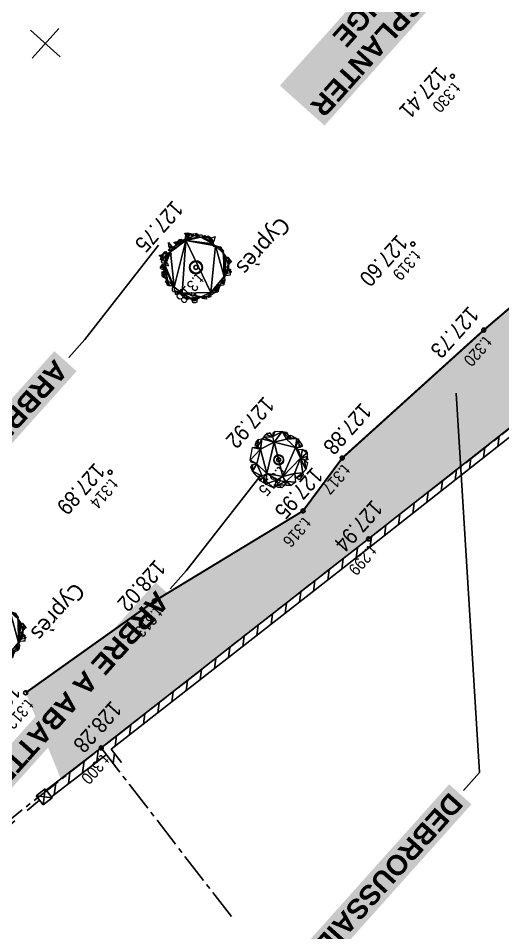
# Model space of a CAD drawing. Header units: metres. Extents: x -2858 to 512, y -1995 to 1252.
# Drawn here: x -2042.09 to -2029.97, y -1565.65 to -1542.76 of the extents above; entities that cross this region are included whole.
import ezdxf
from ezdxf import colors
from ezdxf.entities.mleader import LeaderData, LeaderLine
from ezdxf.enums import TextEntityAlignment as Align
from ezdxf.math import Vec2, Vec3

# ---------------------------------------------------------------- set-up
doc = ezdxf.new("R2010")
doc.units = ezdxf.units.M
doc.header["$PDMODE"] = 33
doc.header["$PDSIZE"] = 0.1
doc.linetypes.add('AXES2', pattern=[28.575, 19.05, -3.175, 3.175, -3.175])
doc.linetypes.add('Grille', pattern=[0.8, 0.4, -0.4])
for name, color, linetype in [('11-TEL-TXT', 6, 'Continuous'), ('Calque commun', 7, 'Continuous'), ('Calque19', 7, 'Continuous'), ('Carroyage(2)_Croix', 7, 'Continuous'), ('Limites', 1, 'AXES2'), ('Murs', 7, 'Continuous'), ('Murs Hachures', 7, 'Continuous'), ('Points Topo', 7, 'Continuous'), ('Points Topo Altitude', 7, 'Continuous'), ('Points Topo Matricule', 252, 'Continuous'), ('Végétation', 102, 'Continuous')]:
    doc.layers.add(name, color=color, linetype=linetype)
doc.styles.add('ARIAL GRAS', font='arialbd.ttf')
doc.styles.add('Pts Topo SPE', font='', dxfattribs={"width": 0.9})
doc.styles.add('Trebuchet MS', font='trebucit.ttf', dxfattribs={"height": 0.405148})
doc.styles.get('Pts Topo SPE').set_extended_font_data('Titillium Web Light')

# ---------------------------------------------------------------- blocks, each defined once
blk = doc.blocks.new('PointTopo_SPE')
at = {"layer": 'Calque commun', "color": 1, "linetype": 'ByBlock', "lineweight": -2}
blk.add_point((0, 0), dxfattribs=at)
blk = doc.blocks.new('Block1072')
at = {"layer": 'Calque19', "color": 34, "linetype": 'Continuous', "lineweight": 9, "true_color": 0x994c00, "flags": 128}
for points in [[(-0.161, 0), (-0.161, 0, 1), (0.161, 0), (0.161, 0, 1), (-0.161, 0), (-0.161, 0)], [(0.144, 0), (0.144, 0, -1), (-0.144, 0), (-0.144, 0, -1), (0.144, 0), (0.144, 0)]]:
    blk.add_lwpolyline(points, format="xyb", dxfattribs=at)
blk = doc.blocks.new('SPE35')
at = {"layer": 'Calque19', "color": 102, "linetype": 'Continuous', "lineweight": 9}
blk.add_polyline3d([(-0.751, 0.256, 0), (-0.706, 0.272, 0), (-0.691, 0.295, 0), (-0.661, 0.342, 0), (-0.701, 0.397, 0), (-0.721, 0.427, 0), (-0.706, 0.499, 0), (-0.696, 0.576, 0), (-0.661, 0.562, 0), (-0.555, 0.562, 0), (-0.514, 0.562, 0), (-0.524, 0.617, 0), (-0.535, 0.678, 0), (-0.499, 0.702, 0), (-0.454, 0.749, 0), (-0.424, 0.772, 0), (-0.388, 0.734, 0), (-0.338, 0.686, 0), (-0.177, 0.702, 0), (-0.187, 0.749, 0), (-0.166, 0.804, 0), (-0.121, 0.804, 0), (-0.111, 0.788, 0), (-0.061, 0.765, 0), (0.01, 0.78, 0), (0.071, 0.78, 0), (0.096, 0.788, 0), (0.237, 0.758, 0), (0.272, 0.725, 0), (0.343, 0.695, 0), (0.368, 0.678, 0), (0.419, 0.725, 0), (0.449, 0.678, 0), (0.474, 0.639, 0), (0.459, 0.609, 0), (0.489, 0.553, 0), (0.58, 0.553, 0), (0.59, 0.562, 0), (0.63, 0.6, 0), (0.671, 0.585, 0), (0.706, 0.546, 0), (0.711, 0.53, 0), (0.671, 0.46, 0), (0.691, 0.397, 0), (0.681, 0.35, 0), (0.706, 0.327, 0), (0.772, 0.295, 0), (0.767, 0.265, 0), (0.756, 0.163, 0), (0.777, 0.116, 0), (0.762, 0.077, 0), (0.797, 0.044, 0), (0.827, -0.01, 0), (0.827, -0.049, 0), (0.777, -0.088, 0), (0.756, -0.096, 0), (0.711, -0.119, 0), (0.691, -0.135, 0), (0.767, -0.151, 0), (0.767, -0.214, 0), (0.772, -0.261, 0), (0.782, -0.323, 0), (0.671, -0.354, 0), (0.681, -0.393, 0), (0.731, -0.44, 0), (0.726, -0.479, 0), (0.676, -0.533, 0), (0.651, -0.565, 0), (0.6, -0.518, 0), (0.58, -0.542, 0), (0.61, -0.611, 0), (0.605, -0.658, 0), (0.489, -0.675, 0), (0.429, -0.533, 0), (0.403, -0.581, 0), (0.403, -0.635, 0), (0.489, -0.698, 0), (0.464, -0.745, 0), (0.388, -0.754, 0), (0.393, -0.879, 0), (0.318, -0.84, 0), (0.303, -0.816, 0), (0.242, -0.84, 0), (0.192, -0.754, 0), (0.166, -0.675, 0), (0.131, -0.745, 0), (0.146, -0.807, 0), (0.05, -0.801, 0), (0.04, -0.87, 0), (-0.005, -0.925, 0), (0.02, -0.745, 0), (-0.02, -0.691, 0), (-0.076, -0.682, 0), (-0.101, -0.738, 0), (-0.096, -0.831, 0), (-0.146, -0.801, 0), (-0.212, -0.721, 0), (-0.277, -0.745, 0), (-0.277, -0.682, 0), (-0.318, -0.667, 0), (-0.363, -0.675, 0), (-0.388, -0.635, 0), (-0.454, -0.777, 0), (-0.509, -0.73, 0), (-0.535, -0.658, 0), (-0.519, -0.619, 0), (-0.585, -0.605, 0), (-0.615, -0.581, 0), (-0.595, -0.526, 0), (-0.59, -0.487, 0), (-0.6, -0.472, 0), (-0.671, -0.472, 0), (-0.696, -0.44, 0), (-0.676, -0.314, 0), (-0.706, -0.3, 0), (-0.751, -0.308, 0), (-0.792, -0.3, 0), (-0.797, -0.214, 0), (-0.857, -0.174, 0), (-0.898, -0.159, 0), (-0.787, -0.103, 0), (-0.706, -0.088, 0), (-0.681, -0.018, 0), (-0.731, 0.006, 0), (-0.756, 0.044, 0), (-0.767, 0.13, 0), (-0.777, 0.213, 0), (-0.751, 0.257, 0)], dxfattribs=at)
at = {"layer": 'Calque19', "color": 34, "linetype": 'Continuous', "lineweight": 9}
for radius in [0.161, 0.144]:
    blk.add_arc((0, 0), radius, 0, 359.9994, dxfattribs=at)
at = {"layer": 'Calque19', "color": 34, "linetype": 'ByBlock', "lineweight": -2, "true_color": 0x994c00}
blk.add_blockref('Block1072', (0, 0), dxfattribs=at)
at = {"layer": 'Calque19', "color": 102, "linetype": 'ByBlock', "lineweight": -2, "style": 'Trebuchet MS'}
blk.add_text('Cyprès', height=0.4051, dxfattribs=at).set_placement((-2.368, 0.586), align=Align.BOTTOM_LEFT)
at = {"layer": 'Calque19', "color": 102, "linetype": 'Continuous', "lineweight": 9}
mesh = blk.add_polyface(dxfattribs=at)
corners = [(0.585, -0.533), (0.721, -0.424), (0.711, -0.463), (0.166, -0.745), (0.408, -0.675), (0.207, -0.76), (0.424, -0.745), (0.227, -0.768), (-0.58, 0.57), (-0.504, 0.639), (-0.348, 0.671), (-0.686, -0.386), (-0.746, -0.347), (-0.746, -0.308), (0.767, -0.3), (0.716, -0.314), (0.792, -0.189), (0.711, -0.33), (0.509, -0.581), (-0.318, -0.675), (-0.066, -0.745), (-0.212, -0.768), (0.136, -0.738), (-0.005, -0.76), (-0.111, 0.741), (0.217, 0.695), (-0.298, 0.678), (-0.555, -0.572), (-0.535, -0.658), (-0.555, -0.635), (0.57, 0.562), (0.635, 0.546), (0.651, 0.46), (-0.333, -0.635), (-0.726, 0.006), (-0.762, -0.261), (-0.131, -0.777), (0.207, -0.823), (0.227, -0.84), (-0.701, 0.366), (-0.6, 0.553), (0.076, -0.807), (0.061, -0.87), (0.025, -0.823), (0.666, 0.414), (0.464, 0.593), (0.58, -0.533), (0.56, -0.55), (0.358, 0.695), (0.293, 0.765), (0.353, 0.741), (0.711, 0.178), (0.777, 0.13), (0.792, 0.014), (0.817, -0.228), (0.57, -0.628), (0.59, -0.652), (0.504, -0.644), (0.731, -0.119), (-0.484, -0.714), (-0.393, -0.707), (-0.646, -0.416), (-0.726, -0.072), (0.474, -0.605), (-0.721, 0.279), (-0.767, 0.092), (-0.797, 0.124), (-0.756, 0.053), (0.676, -0.509), (-0.192, 0.788), (-0.146, 0.772), (-0.257, 0.741), (0.681, 0.499), (-0.63, -0.456), (0.408, 0.671), (-0.736, -0.369), (-0.706, 0.474), (-0.63, 0.562), (0.756, 0.373), (0.762, 0.304), (-0.651, -0.509), (-0.595, -0.542), (0.731, -0.079), (0.842, 0.069), (0.832, 0.107), (-0.646, -0.565), (0.293, -0.84), (0.661, -0.533), (0.716, 0.241), (-0.02, 0.765), (0.333, -0.847), (0.787, -0.003), (-0.474, -0.738), (-0.484, 0.741), (-0.403, 0.678), (0.449, -0.793), (-0.762, -0.103), (0.161, 0.772), (-0.514, 0.725), (0.096, 0.82), (-0.161, -0.784), (0.459, 0.656), (-0.247, -0.777), (-0.812, -0.214)]
mesh.append_faces([[corners[k] for k in face] for face in [(27, 28, 29), (48, 49, 50), (65, 34, 67), (40, 76, 77), (83, 52, 84), (80, 81, 85), (0, 68, 87), (90, 6, 95), (97, 89, 99), (96, 35, 103)]], dxfattribs={"vtx0": -1, "color": 102})
mesh.append_faces([[corners[k] for k in face] for face in [(3, 4, 5), (6, 7, 4), (44, 45, 32), (11, 62, 61), (24, 71, 70), (39, 10, 64), (58, 63, 82), (22, 4, 3)]], dxfattribs={"vtx0": -1, "vtx1": -1, "color": 102})
mesh.append_faces([[corners[k] for k in face] for face in [(19, 20, 21), (24, 25, 26), (33, 34, 25), (33, 22, 20), (27, 33, 28), (33, 25, 51), (33, 61, 62), (44, 51, 45), (45, 51, 25), (48, 45, 25), (33, 51, 82), (27, 73, 33), (6, 86, 7), (34, 64, 26), (34, 26, 25), (33, 82, 22), (39, 8, 10), (46, 18, 17), (11, 35, 62), (65, 64, 34), (22, 82, 63), (58, 15, 18)]], dxfattribs={"vtx0": -1, "vtx1": -1, "vtx2": -1, "color": 102})
mesh.append_faces([[corners[k] for k in face] for face in [(0, 1, 2), (11, 12, 13), (22, 23, 20), (11, 13, 35), (39, 40, 8), (48, 25, 49), (22, 63, 4), (0, 2, 68), (33, 73, 61), (41, 43, 23), (0, 17, 1), (24, 26, 71), (33, 62, 34), (58, 18, 63), (44, 79, 88), (51, 53, 91), (44, 88, 51), (55, 57, 18)]], dxfattribs={"vtx0": -1, "vtx2": -1, "color": 102})
mesh.append_faces([[corners[k] for k in face] for face in [(37, 7, 38), (69, 70, 71), (72, 32, 31), (92, 59, 60), (100, 21, 36), (101, 45, 74), (102, 19, 21)]], dxfattribs={"vtx1": -1, "color": 102})
mesh.append_faces([[corners[k] for k in face] for face in [(8, 9, 10), (14, 15, 16), (15, 17, 18), (30, 31, 32), (20, 36, 21), (46, 47, 18), (51, 52, 53), (58, 16, 15), (59, 28, 60), (10, 26, 64), (48, 74, 45), (80, 73, 81), (0, 46, 17), (47, 55, 18), (86, 38, 7), (24, 89, 25), (90, 86, 6), (19, 33, 20), (39, 76, 40), (33, 60, 28), (93, 94, 9), (7, 5, 4), (91, 82, 51), (94, 10, 9), (96, 62, 35), (27, 81, 73), (83, 53, 52), (97, 25, 89), (22, 41, 23), (45, 30, 32)]], dxfattribs={"vtx1": -1, "vtx2": -1, "color": 102})
mesh.append_faces([[corners[k] for k in face] for face in [(41, 42, 43), (16, 54, 14), (55, 56, 57), (65, 66, 64), (11, 75, 12), (44, 78, 79), (9, 98, 93)]], dxfattribs={"vtx2": -1, "color": 102})
mesh = blk.add_polyface(dxfattribs=at)
corners = [(0.055, 0.68), (0.055, 0.727), (0.04, 0.704), (0.111, 0.72), (0.121, 0.712)]
mesh.append_faces([[corners[k] for k in face] for face in [(0, 1, 2)]], dxfattribs={"vtx0": -1, "color": 102})
mesh.append_faces([[corners[k] for k in face] for face in [(0, 3, 1)]], dxfattribs={"vtx0": -1, "vtx2": -1, "color": 102})
mesh.append_faces([[corners[k] for k in face] for face in [(0, 4, 3)]], dxfattribs={"vtx2": -1, "color": 102})
mesh = blk.add_polyface(dxfattribs=at)
corners = [(-0.449, 0.551), (-0.398, 0.559), (-0.434, 0.584), (-0.363, 0.584), (-0.383, 0.615), (-0.398, 0.615), (-0.414, 0.632)]
mesh.append_faces([[corners[k] for k in face] for face in [(1, 5, 2)]], dxfattribs={"vtx0": -1, "vtx1": -1, "vtx2": -1, "color": 102})
mesh.append_faces([[corners[k] for k in face] for face in [(0, 1, 2)]], dxfattribs={"vtx1": -1, "color": 102})
mesh.append_faces([[corners[k] for k in face] for face in [(1, 3, 5)]], dxfattribs={"vtx1": -1, "vtx2": -1, "color": 102})
mesh.append_faces([[corners[k] for k in face] for face in [(3, 4, 5), (5, 6, 2)]], dxfattribs={"vtx2": -1, "color": 102})
mesh = blk.add_polyface(dxfattribs=at)
corners = [(0.499, 0.43), (0.595, 0.422), (0.59, 0.484), (0.535, 0.499)]
mesh.append_faces([[corners[k] for k in face] for face in [(0, 1, 2, 3)]], dxfattribs={"color": 102})
mesh = blk.add_polyface(dxfattribs=at)
corners = [(0.671, 0.083), (0.706, 0.116), (0.646, 0.124)]
mesh.append_faces([[corners[k] for k in face] for face in [(0, 1, 2)]], dxfattribs={"color": 102})
blk = doc.blocks.new('Block158')
at = {"layer": 'Calque19', "color": 34, "linetype": 'Continuous', "lineweight": 9, "true_color": 0x994c00, "flags": 128}
for points in [[(-0.28, 0), (-0.28, 0, 1), (0.28, 0), (0.28, 0, 1), (-0.28, 0), (-0.28, 0)], [(0.25, 0), (0.25, 0, -1), (-0.25, 0), (-0.25, 0, -1), (0.25, 0), (0.25, 0)]]:
    blk.add_lwpolyline(points, format="xyb", dxfattribs=at)
blk = doc.blocks.new('SPE30')
at = {"layer": 'Calque19', "color": 102, "linetype": 'Continuous', "lineweight": 9}
blk.add_polyline3d([(0.834, 1.209, 0), (0.834, 1.209, 0), (0.834, 1.209, 0)], dxfattribs=at)
blk.add_polyline3d([(0.834, 1.209, 0), (0.834, 1.209, 0), (0.834, 1.209, 0)], dxfattribs=at)
at = {"layer": 'Calque19', "color": 34, "linetype": 'Continuous', "lineweight": 9}
for radius in [0.28, 0.25]:
    blk.add_arc((0, 0), radius, 0, 359.9994, dxfattribs=at)
at = {"layer": 'Calque19', "color": 34, "linetype": 'ByBlock', "lineweight": -2, "true_color": 0x994c00}
blk.add_blockref('Block158', (0, 0), dxfattribs=at)
at = {"layer": 'Calque19', "color": 102, "linetype": 'Continuous', "lineweight": 9}
mesh = blk.add_polyface(dxfattribs=at)
corners = [(0.237, -1.167), (1.017, 0.013), (0.987, -0.774), (1.537, 0.249), (1.277, 0.013), (1.522, 0.359), (-0.894, 0.847), (-0.956, 1.099), (-0.604, 1.508), (-1.582, -0.05), (-1.292, -0.459), (-1.506, -0.396), (0.62, 1.492), (0.635, 1.13), (0.314, 1.555), (1.308, -0.082), (1.507, -0.208), (1.522, -0.27), (-0.023, 1.177), (-0.359, 1.508), (0.1, 1.413), (0.696, 1.083), (1.063, 0.926), (0.895, 0.69), (-1.399, -0.507), (-1.414, -0.569), (-1.307, -0.491), (-1.323, -0.931), (1.094, -1.199), (0.467, -1.561), (-0.283, 1.602), (-0.573, -0.853), (-1.17, -0.444), (-1.154, 0.249), (0.543, 0.8), (0.054, -1.64), (0.253, -1.372), (0.268, -1.545), (-0.252, -1.498), (-1.185, 0.406), (-0.39, -1.482), (-0.573, -1.498), (-0.696, -1.498), (-0.803, -1.388), (1.094, 0.878), (1.384, 0.831), (1.461, -0.68), (0.069, 1.618), (-1.307, 0.422), (-1.567, 0.092), (1.598, 0.013), (1.568, -0.082), (1.491, -0.082), (1.14, -1.042), (-1.628, 0.044), (1.247, 0.91), (-1.017, 1.162), (-1.215, 1.083), (0.834, 1.209), (1.063, 1.177), (-0.757, -1.12), (-1.078, -1.23), (-1.338, 0.611), (-1.445, 0.485), (-1.521, 0.406), (-1.414, 0.768), (-1.368, 0.941), (1.201, 1.02), (0.803, 1.288), (-0.971, 1.319), (-0.741, -1.136), (-0.084, -1.624), (-1.475, -0.695), (1.369, -0.9), (1.185, -0.931), (-1.108, 1.225), (-0.925, -1.262), (0.314, -1.451)]
mesh.append_faces([[corners[k] for k in face] for face in [(35, 36, 37), (20, 30, 47), (56, 57, 75), (0, 29, 77)]], dxfattribs={"vtx0": -1, "color": 102})
mesh.append_faces([[corners[k] for k in face] for face in [(3, 4, 5), (9, 10, 11), (12, 13, 14), (18, 19, 20), (15, 2, 1), (40, 31, 38), (50, 4, 3), (62, 6, 39), (32, 27, 26)]], dxfattribs={"vtx0": -1, "vtx1": -1, "color": 102})
mesh.append_faces([[corners[k] for k in face] for face in [(0, 1, 2), (1, 23, 5), (31, 27, 32), (31, 33, 34), (0, 38, 31), (15, 46, 2), (31, 34, 1), (31, 32, 33), (9, 49, 33), (9, 33, 32), (33, 6, 34), (62, 66, 6), (18, 6, 19), (1, 34, 23), (0, 2, 28), (0, 31, 1), (34, 6, 18)]], dxfattribs={"vtx0": -1, "vtx1": -1, "vtx2": -1, "color": 102})
mesh.append_faces([[corners[k] for k in face] for face in [(21, 22, 23), (0, 28, 29), (20, 19, 30), (22, 58, 59), (60, 61, 27), (50, 52, 4), (15, 17, 46), (23, 45, 5), (6, 66, 57), (48, 49, 64), (46, 74, 2), (9, 32, 10), (70, 40, 41)]], dxfattribs={"vtx0": -1, "vtx2": -1, "color": 102})
mesh.append_faces([[corners[k] for k in face] for face in [(63, 48, 64), (67, 22, 59), (72, 25, 27)]], dxfattribs={"vtx1": -1, "color": 102})
mesh.append_faces([[corners[k] for k in face] for face in [(6, 7, 8), (25, 26, 27), (33, 39, 6), (23, 44, 45), (48, 33, 49), (18, 14, 13), (56, 6, 57), (34, 21, 23), (13, 34, 18), (4, 1, 5), (0, 36, 38), (70, 31, 40), (71, 38, 36), (43, 70, 41), (31, 60, 27), (21, 58, 22), (35, 71, 36), (8, 19, 6)]], dxfattribs={"vtx1": -1, "vtx2": -1, "color": 102})
mesh.append_faces([[corners[k] for k in face] for face in [(15, 16, 17), (10, 24, 11), (41, 42, 43), (50, 51, 52), (2, 53, 28), (9, 54, 49), (44, 55, 45), (62, 65, 66), (12, 68, 13), (7, 69, 8), (46, 73, 74), (60, 76, 61)]], dxfattribs={"vtx2": -1, "color": 102})
blk = doc.blocks.new('SPE32')
at = {"layer": 'Calque commun', "color": 0, "linetype": 'ByBlock', "lineweight": -2, "xscale": 0.4420946538448334, "yscale": 0.4420946538448334, "zscale": 0.4420946538448334}
blk.add_blockref('SPE30', (0, 0), dxfattribs=at)
blk = doc.blocks.new('_None')

msp = doc.modelspace()

# ---------------------------------------------------------------- hatches: boundary and pattern name
at = {"layer": 'Murs Hachures', "linetype": 'Continuous'}
h = msp.add_hatch(dxfattribs=at)
h.set_pattern_fill('ANSI31', color=256, scale=0.1, angle=138.0476, style=0)
h.set_pattern_definition([(262.894567238, (3638386.1845, 486961.11044), (0.315061667813, -0.03927334306), [])])
h.paths.add_polyline_path([(-2024.214, -1548.656), (-2028.54, -1552.023), (-2033.326, -1555.793), (-2040.019, -1561.024), (-2039.649, -1561.497), (-2039.508, -1561.386), (-2039.766, -1561.055), (-2033.214, -1555.935), (-2028.429, -1552.165), (-2024.103, -1548.798)])
h = msp.add_hatch(dxfattribs=at)
h.set_pattern_fill('ANSI31', color=256, scale=0.1, angle=138.1618, style=0)
h.set_pattern_definition([(262.625135389, (3641583.26106, 462558.8804), (0.31487350315, -0.040754472312), [])])
h.paths.add_polyline_path([(-2040.019, -1561.024), (-2041.395, -1562.085), (-2041.267, -1562.251), (-2039.89, -1561.19)])
at = {"layer": 'Végétation'}
h = msp.add_hatch(dxfattribs=at)
h.set_pattern_fill('HAIE', color=256, scale=1.5, angle=-131.8382)
h.set_pattern_definition([(337.45181, (-2026.49203, -1447.70941), (25.001558834, -10.303982526), [0.090508, -31.693922]), (29.7268, (-2025.2084, -1448.31934), (1.0005448, 1.1175465), [0.094695, -4.648721]), (335.089273, (-2025.12613, -1448.272414), (18.53028335, -8.53689633), [0.10269, -35.959756]), (339.412266, (-2026.230995, -1447.4095), (7.58882196, -2.767630984), [0.129743, -28.84007]), (256.60469, (-2025.44648, -1447.842254), (-4.3007138, -18.296279972), [0.11664, -40.825392]), (311.82157, (-2025.52381, -1447.7557), (1.11754648, -1.00054479), [0.11607, -13.467008]), (256.23425, (-2025.56271, -1448.8112), (-5.1842569, -21.53191771), [0.072626, -25.427374]), (297.60572, (-2026.62112, -1447.94967), (2.35209464, -4.11918084), [0.07305, -12.742956]), (351.067, (-2026.584365, -1448.01117), (5.353729006, -0.76654141), [0.086475, -30.28621]), (3.1618, (-2026.5342, -1448.1537), (1.000545, 1.117546), [0.054415, -2.066905]), (24.412266, (-2025.897407, -1448.832773), (23.83154194, 10.87693012), [0.116805, -40.852696]), (273.1618, (-2025.7958, -1448.7), (1.117546, -1.000545), [0.084633, -2.036687]), (276.52822, (-2025.9635, -1448.56703), (1.9365583, -15.82718364), [0.05142, -18.010972]), (262.85691, (-2026.16656, -1448.3967), (-2.18262254, -18.17927828), [0.067575, -23.649507]), (356.451924, (-2025.267946, -1448.5012), (9.589911535, -0.53253803), [0.06918, -36.241975]), (300.41709, (-2025.98827, -1448.06286), (17.58220898, -29.834810664), [0.11217, -39.261044]), (343.507936, (-2025.93151, -1448.15958), (3.23563774, -0.8835431), [0.08988, -31.445814]), (343.17865, (-2026.30182, -1448.086555), (3.23563774, -0.8835431), [0.13194, -24.697478]), (269.34769, (-2026.30126, -1448.04095), (0.11700169, -2.11809126), [0.045405, -15.899814]), (291.5967, (-2026.38203, -1447.894), (1.1175465, -1.0005448), [0.02867, -3.325432]), (359.34769, (-2026.08394, -1447.6444), (2.11809126, 0.11700169), [0.090855, -15.854364]), (27.60572, (-2026.0264, -1447.8107), (4.11918084, 2.35209464), [0.073053, -12.742953]), (247.960637, (-2025.74067, -1447.722215), (-6.535806755, -16.295190397), [0.050085, -39.805906]), (344.7268, (-2025.6585, -1448.0598), (2.1180913, 0.1170017), [0.02867, -3.325432]), (273.1618, (-2025.6799, -1448.2758), (1.117546, -1.000545), [0.036277, -2.085043]), (284.4717, (-2025.8888, -1448.32977), (1.2345482, -3.118636), [0.030869, -5.377458]), (359.34769, (-2025.5085, -1448.47529), (2.11809126, 0.11700169), [0.045465, -15.899754]), (228.1618, (-2025.3068, -1448.0638), (1.117546, -1.000545), [0.075, -1.425]), (14.4717, (-2025.7272, -1447.08584), (3.118636, 1.2345482), [0.092355, -5.315972]), (11.29186, (-2025.39554, -1447.5033), (5.2367273, 1.35154986), [0.106836, -7.393164]), (264.54611, (-2025.28116, -1447.382037), (-0.64953972, -7.47182027), [0.100825, -35.300446]), (4.897465, (-2025.10292, -1447.65052), (32.771913754, 2.87257182), [0.099864, -34.917989]), (253.871714, (-2024.884897, -1447.926065), (-0.883543098, -3.235637741), [0.13764, -44.812332]), (355.56712, (-2025.78972, -1447.2708), (24.533552076, -1.83161747), [0.0915, -32.009902]), (273.1618, (-2025.9638, -1447.1322), (1.117546, -1.000545), [0.042316, -2.079004]), (21.5967, (-2025.5714, -1447.5524), (1.0005448, 1.1175465), [0.038152, -3.31595]), (35.63295, (-2025.88587, -1447.33974), (6.12027041, 4.5871876), [0.11832, -13.710997]), (273.1618, (-2025.2684, -1447.7961), (1.117546, -1.000545), [0.106066, -2.015254])])
h.paths.add_polyline_path([(-2028.54, -1552.023), (-2024.214, -1548.656), (-2024.703, -1547.952), (-2025.64, -1547.281), (-2026.459, -1546.913), (-2028.364, -1548.791), (-2030.443, -1550.563), (-2033.986, -1553.767), (-2034.967, -1555.09), (-2038.685, -1557.347), (-2041.91, -1559.644), (-2041.028, -1561.802), (-2040.019, -1561.024), (-2033.326, -1555.793)])

# ---------------------------------------------------------------- linework, layer by layer
at = {"layer": 'Carroyage(2)_Croix'}
for p, q in [((-2041.787, -1543.053), (-2041.042, -1543.72)), ((-2041.081, -1543.014), (-2041.748, -1543.759))]:
    msp.add_line(p, q, dxfattribs=at)
at = {"layer": 'Limites', "ltscale": 0.04, "flags": 128}
for points in [[(-2017.682, -1543.566), (-2023.488, -1548.085), (-2040.019, -1561.024), (-2046.489, -1566.109), (-2051.438, -1569.923), (-2056.379, -1573.703), (-2070.136, -1584.235), (-2085.27, -1595.961), (-2094.91, -1603.53), (-2100.088, -1607.628), (-2107.907, -1613.726), (-2114.953, -1619.222)], [(-2040.019, -1561.024), (-2036.724, -1565.292)]]:
    msp.add_lwpolyline(points, dxfattribs=at)
at = {"layer": 'Murs'}
for p, q in [((-2041.424, -1562.048), (-2041.649, -1562.222)), ((-2041.424, -1562.048), (-2041.475, -1562.448)), ((-2041.25, -1562.274), (-2041.424, -1562.048)), ((-2041.649, -1562.222), (-2041.475, -1562.448)), ((-2041.25, -1562.274), (-2041.649, -1562.222)), ((-2041.475, -1562.448), (-2041.25, -1562.274))]:
    msp.add_line(p, q, dxfattribs=at)
at = {"layer": 'Murs', "flags": 128}
for points in [[(-2024.214, -1548.656), (-2028.54, -1552.023), (-2033.326, -1555.793), (-2040.019, -1561.024)], [(-2024.103, -1548.798), (-2028.429, -1552.165), (-2033.214, -1555.935), (-2039.766, -1561.055)], [(-2040.019, -1561.024), (-2041.395, -1562.085)], [(-2039.89, -1561.19), (-2041.267, -1562.251)], [(-2040.019, -1561.024), (-2039.649, -1561.497)], [(-2039.766, -1561.055), (-2039.508, -1561.386)]]:
    msp.add_lwpolyline(points, dxfattribs=at)
at = {"layer": 'Murs', "linetype": 'Grille', "flags": 128}
msp.add_lwpolyline([(-2041.562, -1562.335), (-2042.347, -1562.988)], dxfattribs=at)
at = {"layer": 'Végétation', "color": 102, "linetype": 'Grille', "const_width": 0.05, "flags": 128}
msp.add_lwpolyline([(-2041.91, -1559.644), (-2038.685, -1557.347), (-2034.967, -1555.09), (-2033.986, -1553.767), (-2030.443, -1550.563), (-2028.364, -1548.791), (-2026.459, -1546.913), (-2025.64, -1547.281), (-2024.703, -1547.952), (-2024.214, -1548.656)], dxfattribs=at)

# ---------------------------------------------------------------- block references
at = {"layer": 'Points Topo'}
ref = msp.add_blockref('PointTopo_SPE', (-2031.227, -1544.208, 127.407), dxfattribs=dict(at, rotation=228.1617603435354))
ref.add_attrib('MAT', 't.330', (-2031.219, -1544.349, 127.407), dxfattribs={"layer": 'Points Topo Matricule', "height": 0.3, "rotation": 228.1618, "style": 'Pts Topo SPE', "width": 0.9})
ref.add_attrib('ALT', '127.41', dxfattribs={"layer": 'Points Topo Altitude', "height": 0.4, "rotation": 228.1618, "style": 'Pts Topo SPE', "width": 0.9}).set_placement((-2031.312, -1544.213, 127.407), align=Align.TOP_LEFT)
ref = msp.add_blockref('PointTopo_SPE', (-2037.648, -1548.993, 127.751), dxfattribs=dict(at, rotation=228.1617603435354))
ref.add_attrib('MAT', 't.318', (-2037.64, -1549.134, 127.751), dxfattribs={"layer": 'Points Topo Matricule', "height": 0.3, "rotation": 228.1618, "style": 'Pts Topo SPE', "width": 0.9})
ref.add_attrib('ALT', '127.75', dxfattribs={"layer": 'Points Topo Altitude', "height": 0.4, "rotation": 228.1618, "style": 'Pts Topo SPE', "width": 0.9}).set_placement((-2037.926, -1547.558, 127.751), align=Align.TOP_LEFT)
ref = msp.add_blockref('PointTopo_SPE', (-2032.219, -1548.409, 127.597), dxfattribs=dict(at, rotation=228.1617603435354))
ref.add_attrib('MAT', 't.319', (-2032.211, -1548.55, 127.597), dxfattribs={"layer": 'Points Topo Matricule', "height": 0.3, "rotation": 228.1618, "style": 'Pts Topo SPE', "width": 0.9})
ref.add_attrib('ALT', '127.60', dxfattribs={"layer": 'Points Topo Altitude', "height": 0.4, "rotation": 228.1618, "style": 'Pts Topo SPE', "width": 0.9}).set_placement((-2032.304, -1548.414, 127.597), align=Align.TOP_LEFT)
ref = msp.add_blockref('PointTopo_SPE', (-2030.443, -1550.563, 127.729), dxfattribs=dict(at, rotation=228.1617603435354))
ref.add_attrib('MAT', 't.320', (-2030.435, -1550.704, 127.729), dxfattribs={"layer": 'Points Topo Matricule', "height": 0.3, "rotation": 228.1618, "style": 'Pts Topo SPE', "width": 0.9})
ref.add_attrib('ALT', '127.73', dxfattribs={"layer": 'Points Topo Altitude', "height": 0.4, "rotation": 228.1618, "style": 'Pts Topo SPE', "width": 0.9}).set_placement((-2030.526, -1550.208, 127.729), align=Align.TOP_LEFT)
ref = msp.add_blockref('PointTopo_SPE', (-2035.576, -1553.811, 127.923), dxfattribs=dict(at, rotation=228.1617603435354))
ref.add_attrib('MAT', 't.315', (-2035.568, -1553.952, 127.923), dxfattribs={"layer": 'Points Topo Matricule', "height": 0.3, "rotation": 228.1618, "style": 'Pts Topo SPE', "width": 0.9})
ref.add_attrib('ALT', '127.92', dxfattribs={"layer": 'Points Topo Altitude', "height": 0.4, "rotation": 228.1618, "style": 'Pts Topo SPE', "width": 0.9}).set_placement((-2035.646, -1552.465, 127.923), align=Align.TOP_LEFT)
ref = msp.add_blockref('PointTopo_SPE', (-2033.986, -1553.767, 127.884), dxfattribs=dict(at, rotation=228.1617603435354))
ref.add_attrib('MAT', 't.317', (-2033.978, -1553.908, 127.884), dxfattribs={"layer": 'Points Topo Matricule', "height": 0.3, "rotation": 228.1618, "style": 'Pts Topo SPE', "width": 0.9})
ref.add_attrib('ALT', '127.88', dxfattribs={"layer": 'Points Topo Altitude', "height": 0.4, "rotation": 228.1618, "style": 'Pts Topo SPE', "width": 0.9}).set_placement((-2033.212, -1552.624, 127.884), align=Align.TOP_LEFT)
ref = msp.add_blockref('PointTopo_SPE', (-2039.796, -1554.123, 127.888), dxfattribs=dict(at, rotation=228.1617603435354))
ref.add_attrib('MAT', 't.314', (-2039.789, -1554.264, 127.888), dxfattribs={"layer": 'Points Topo Matricule', "height": 0.3, "rotation": 228.1618, "style": 'Pts Topo SPE', "width": 0.9})
ref.add_attrib('ALT', '127.89', dxfattribs={"layer": 'Points Topo Altitude', "height": 0.4, "rotation": 228.1618, "style": 'Pts Topo SPE', "width": 0.9}).set_placement((-2039.881, -1554.127, 127.888), align=Align.TOP_LEFT)
ref = msp.add_blockref('PointTopo_SPE', (-2034.967, -1555.09, 127.948), dxfattribs=dict(at, rotation=228.1617603435354))
ref.add_attrib('MAT', 't.316', (-2034.959, -1555.231, 127.948), dxfattribs={"layer": 'Points Topo Matricule', "height": 0.3, "rotation": 228.1618, "style": 'Pts Topo SPE', "width": 0.9})
ref.add_attrib('ALT', '127.95', dxfattribs={"layer": 'Points Topo Altitude', "height": 0.4, "rotation": 228.1618, "style": 'Pts Topo SPE', "width": 0.9}).set_placement((-2034.428, -1554.239, 127.948), align=Align.TOP_LEFT)
ref = msp.add_blockref('PointTopo_SPE', (-2033.326, -1555.793, 127.941), dxfattribs=dict(at, rotation=228.1617603435354))
ref.add_attrib('MAT', 't.299', (-2033.318, -1555.934, 127.941), dxfattribs={"layer": 'Points Topo Matricule', "height": 0.3, "rotation": 228.1618, "style": 'Pts Topo SPE', "width": 0.9})
ref.add_attrib('ALT', '127.94', dxfattribs={"layer": 'Points Topo Altitude', "height": 0.4, "rotation": 228.1618, "style": 'Pts Topo SPE', "width": 0.9}).set_placement((-2032.934, -1555.057, 127.941), align=Align.TOP_LEFT)
ref = msp.add_blockref('PointTopo_SPE', (-2038.685, -1557.347, 128.02), dxfattribs=dict(at, rotation=228.1617603435354))
ref.add_attrib('MAT', 't.313', (-2038.678, -1557.488, 128.02), dxfattribs={"layer": 'Points Topo Matricule', "height": 0.3, "rotation": 228.1618, "style": 'Pts Topo SPE', "width": 0.9})
ref.add_attrib('ALT', '128.02', dxfattribs={"layer": 'Points Topo Altitude', "height": 0.4, "rotation": 228.1618, "style": 'Pts Topo SPE', "width": 0.9}).set_placement((-2038.364, -1556.551, 128.02), align=Align.TOP_LEFT)
ref = msp.add_blockref('PointTopo_SPE', (-2041.91, -1559.644, 128.093), dxfattribs=dict(at, rotation=228.1617603435354))
ref.add_attrib('MAT', 't.312', (-2041.902, -1559.785, 128.093), dxfattribs={"layer": 'Points Topo Matricule', "height": 0.3, "rotation": 228.1618, "style": 'Pts Topo SPE', "width": 0.9})
ref.add_attrib('ALT', '128.09', dxfattribs={"layer": 'Points Topo Altitude', "height": 0.4, "rotation": 228.1618, "style": 'Pts Topo SPE', "width": 0.9}).set_placement((-2041.995, -1559.649, 128.093), align=Align.TOP_LEFT)
ref = msp.add_blockref('PointTopo_SPE', (-2040.019, -1561.024, 128.276), dxfattribs=dict(at, rotation=228.1617603435354))
ref.add_attrib('MAT', 't.300', (-2040.011, -1561.165, 128.276), dxfattribs={"layer": 'Points Topo Matricule', "height": 0.3, "rotation": 228.1618, "style": 'Pts Topo SPE', "width": 0.9})
ref.add_attrib('ALT', '128.28', dxfattribs={"layer": 'Points Topo Altitude', "height": 0.4, "rotation": 228.1618, "style": 'Pts Topo SPE', "width": 0.9}).set_placement((-2039.468, -1560.086, 128.276), align=Align.TOP_LEFT)
at = {"layer": 'Végétation', "color": 7, "rotation": 228.1617603435354}
for name, p in [('SPE35', (-2037.648, -1548.993)), ('SPE32', (-2035.576, -1553.811)), ('SPE35', (-2042.79, -1558.15))]:
    msp.add_blockref(name, p, dxfattribs=at)

# ---------------------------------------------------------------- next in the draw order: leaders
at = {"layer": '11-TEL-TXT', "color": 244, "true_color": 0x991b1e}
ml = msp.add_multileader_mtext('Standard', dxfattribs=at)
ml.set_content('OLIVIER A TRANSPLANTER\\PET METTRE EN JAUGE', color=(153, 27, 30), style='ARIAL GRAS')
ml.set_leader_properties()
ml.set_arrow_properties(name='NONE')
ml.build(insert=Vec2(0, 0))
ml.multileader.update_dxf_attribs({"arrow_head_size": 0.5, "scale": 0.125})
ctx = ml.context
ctx.base_point, ctx.scale, ctx.char_height, ctx.arrow_head_size, ctx.landing_gap_size, ctx.plane_origin, ctx.plane_x_axis, ctx.plane_y_axis = Vec3(-2028.198, -1537.915), 0.125, 0.5, 0.5, 0.25, Vec3(-2028.994, -1539.325), Vec3(-0.66703, -0.745031), Vec3(0.745031, -0.66703)
notes = []
notes.append((ctx, [(1, (1, 1, 0), (-2027.794, -1537.464), (-0.66703, -0.745031), 0.605, [(0, [(-2028.378, -1527.967)], 0, [])])]))
ctx.mtext.insert, ctx.mtext.text_direction, ctx.mtext.line_spacing_factor, ctx.mtext.flow_direction = Vec3(-2028.175, -1538.271), Vec3(-0.66703, -0.745031), 0.9, 5
ctx.mtext.has_bg_fill, ctx.mtext.bg_color, ctx.mtext.bg_scale_factor, ctx.mtext.bg_transparency, ctx.mtext.use_window_bg_color = 1, -1023410125, 1.25, 0, 0
at = {"layer": '11-TEL-TXT', "color": 6}
ml = msp.add_multileader_mtext('Standard', dxfattribs=at)
ml.set_content('ARBRE A ABATTRE', color=6, style='ARIAL GRAS')
ml.set_leader_properties()
ml.set_arrow_properties(name='NONE')
ml.build(insert=Vec2(0, 0))
ml.multileader.update_dxf_attribs({"arrow_head_size": 0.5, "scale": 0.125})
ctx = ml.context
ctx.base_point, ctx.scale, ctx.char_height, ctx.arrow_head_size, ctx.landing_gap_size, ctx.plane_origin, ctx.plane_x_axis, ctx.plane_y_axis = Vec3(-2040.83, -1551.249), 0.125, 0.5, 0.5, 0.25, Vec3(-2041.627, -1552.659), Vec3(-0.66703, -0.745031), Vec3(0.745031, -0.66703)
notes.append((ctx, [(1, (1, 1, 0), (-2040.427, -1550.798), (-0.66703, -0.745031), 0.605, [(0, [(-2038.583, -1548.44)], 0, [])])]))
ctx.mtext.insert, ctx.mtext.text_direction, ctx.mtext.line_spacing_factor, ctx.mtext.flow_direction = Vec3(-2040.811, -1551.602), Vec3(-0.66703, -0.745031), 0.9, 5
ctx.mtext.has_bg_fill, ctx.mtext.bg_color, ctx.mtext.bg_scale_factor, ctx.mtext.bg_transparency, ctx.mtext.use_window_bg_color = 1, -1023410125, 1.25, 0, 0
for ctx, leaders in notes:
    for number, flags, end, landing, length, lines in leaders:
        leader = LeaderData()
        leader.index, (leader.has_last_leader_line, leader.has_dogleg_vector, leader.attachment_direction) = number, flags
        leader.last_leader_point, leader.dogleg_vector, leader.dogleg_length = Vec3(end), Vec3(landing), length
        for number, points, colour, breaks in lines:
            line = LeaderLine()
            line.index, line.vertices, line.color, line.breaks = number, Vec3.list(points), colors.encode_raw_color(colour), breaks
            leader.lines.append(line)
        ctx.leaders.append(leader)

# ---------------------------------------------------------------- next in the draw order: leaders
ml = msp.add_multileader_mtext('Standard', dxfattribs=at)
ml.set_content('ARBRE A ABATTRE', color=6, style='ARIAL GRAS')
ml.set_leader_properties()
ml.set_arrow_properties(name='NONE')
ml.build(insert=Vec2(0, 0))
ml.multileader.update_dxf_attribs({"arrow_head_size": 0.5, "scale": 0.125})
ctx = ml.context
ctx.base_point, ctx.scale, ctx.char_height, ctx.arrow_head_size, ctx.landing_gap_size, ctx.plane_origin, ctx.plane_x_axis, ctx.plane_y_axis = Vec3(-2038.295, -1557.04), 0.125, 0.5, 0.5, 0.25, Vec3(-2039.091, -1558.45), Vec3(-0.66703, -0.745031), Vec3(0.745031, -0.66703)
notes = []
notes.append((ctx, [(1, (1, 1, 0), (-2037.891, -1556.589), (-0.66703, -0.745031), 0.605, [(0, [(-2036.047, -1554.231)], 0, [])])]))
ctx.mtext.insert, ctx.mtext.text_direction, ctx.mtext.line_spacing_factor, ctx.mtext.flow_direction = Vec3(-2038.275, -1557.393), Vec3(-0.66703, -0.745031), 0.9, 5
ctx.mtext.has_bg_fill, ctx.mtext.bg_color, ctx.mtext.bg_scale_factor, ctx.mtext.bg_transparency, ctx.mtext.use_window_bg_color = 1, -1023410125, 1.25, 0, 0
for ctx, leaders in notes:
    for number, flags, end, landing, length, lines in leaders:
        leader = LeaderData()
        leader.index, (leader.has_last_leader_line, leader.has_dogleg_vector, leader.attachment_direction) = number, flags
        leader.last_leader_point, leader.dogleg_vector, leader.dogleg_length = Vec3(end), Vec3(landing), length
        for number, points, colour, breaks in lines:
            line = LeaderLine()
            line.index, line.vertices, line.color, line.breaks = number, Vec3.list(points), colors.encode_raw_color(colour), breaks
            leader.lines.append(line)
        ctx.leaders.append(leader)

# ---------------------------------------------------------------- next in the draw order: leaders
at = {"layer": '11-TEL-TXT', "color": 1}
ml = msp.add_multileader_mtext('Standard', dxfattribs=at)
ml.set_content('DEBROUSSAILLAGE', color=1, style='ARIAL GRAS')
ml.set_leader_properties()
ml.set_arrow_properties(name='NONE')
ml.build(insert=Vec2(0, 0))
ml.multileader.update_dxf_attribs({"arrow_head_size": 0.5, "scale": 0.125})
ctx = ml.context
ctx.base_point, ctx.scale, ctx.char_height, ctx.arrow_head_size, ctx.landing_gap_size, ctx.plane_origin, ctx.plane_x_axis, ctx.plane_y_axis = Vec3(-2030.951, -1562.088), 0.125, 0.5, 0.5, 0.25, Vec3(-2031.747, -1563.498), Vec3(-0.66703, -0.745031), Vec3(0.745031, -0.66703)
notes = []
notes.append((ctx, [(1, (1, 1, 0), (-2030.547, -1561.637), (-0.66703, -0.745031), 0.605, [(0, [(-2031.131, -1552.14)], 0, [])])]))
ctx.mtext.insert, ctx.mtext.text_direction, ctx.mtext.line_spacing_factor, ctx.mtext.flow_direction = Vec3(-2030.928, -1562.444), Vec3(-0.66703, -0.745031), 0.9, 5
ctx.mtext.has_bg_fill, ctx.mtext.bg_color, ctx.mtext.bg_scale_factor, ctx.mtext.bg_transparency, ctx.mtext.use_window_bg_color = 1, -1023410125, 1.25, 0, 0
for ctx, leaders in notes:
    for number, flags, end, landing, length, lines in leaders:
        leader = LeaderData()
        leader.index, (leader.has_last_leader_line, leader.has_dogleg_vector, leader.attachment_direction) = number, flags
        leader.last_leader_point, leader.dogleg_vector, leader.dogleg_length = Vec3(end), Vec3(landing), length
        for number, points, colour, breaks in lines:
            line = LeaderLine()
            line.index, line.vertices, line.color, line.breaks = number, Vec3.list(points), colors.encode_raw_color(colour), breaks
            leader.lines.append(line)
        ctx.leaders.append(leader)

doc.saveas('drawing.dxf')
